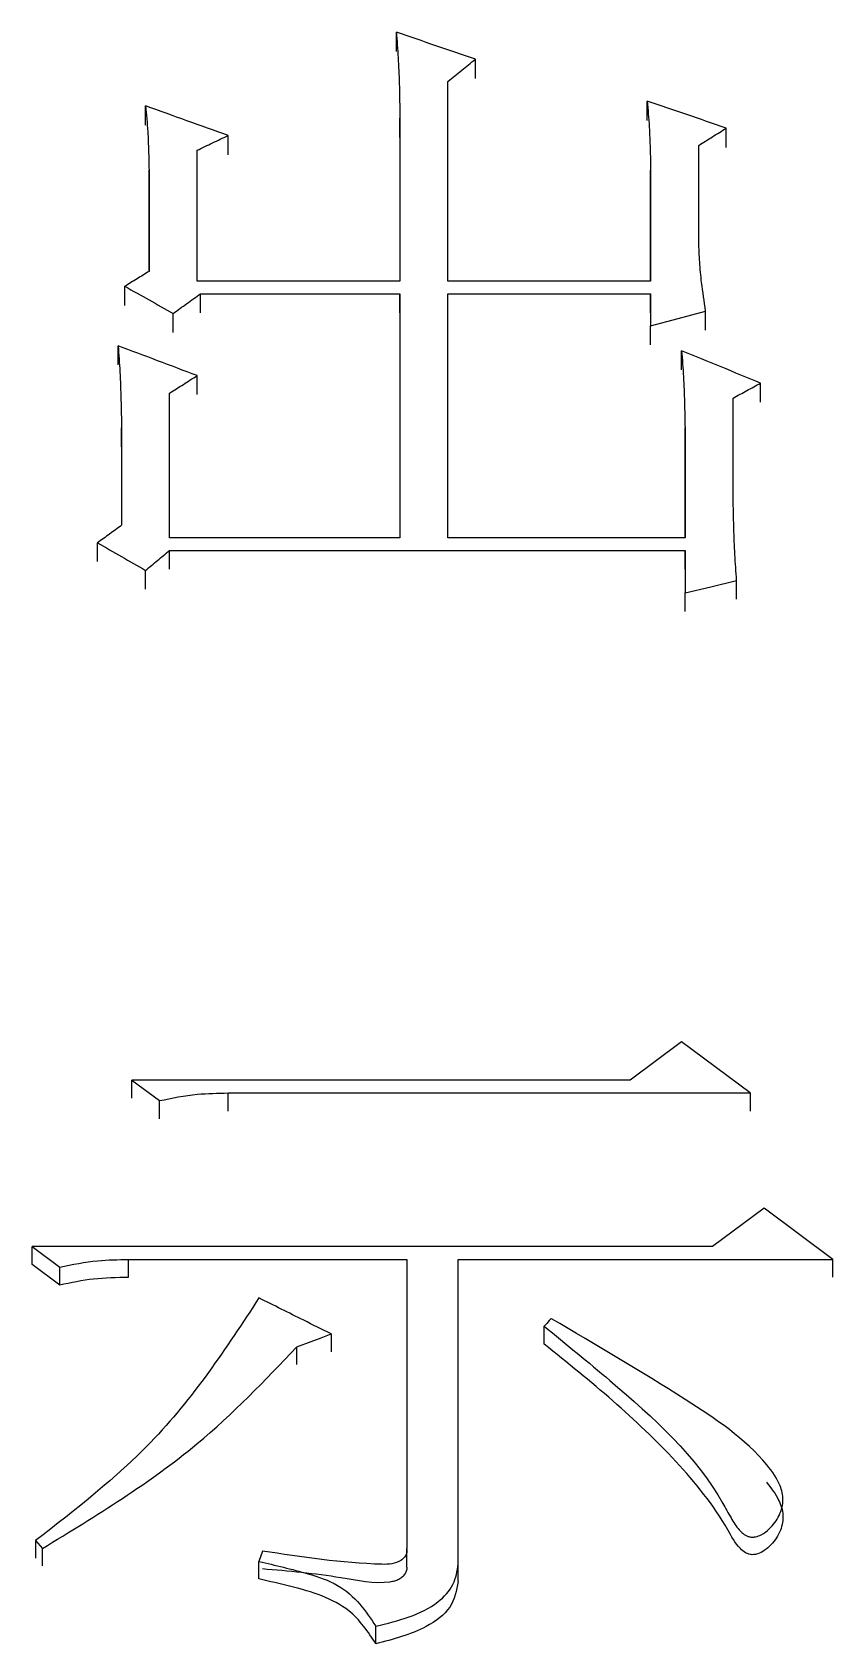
# Model space of a CAD drawing. Header units: millimetres. Extents: x 2371 to 4515, y 843 to 2359.
# Drawn here: x 2886.56 to 2889.08, y 2110.51 to 2115.58 of the extents above; entities that cross this region are included whole.
import ezdxf

# ---------------------------------------------------------------- set-up
doc = ezdxf.new("R2010")
doc.units = ezdxf.units.MM

msp = doc.modelspace()

# ---------------------------------------------------------------- linework, layer by layer
at = {"color": 7, "linetype": 'Continuous', "lineweight": 25}
for p, q in [((2887.7067, 2115.5169), (2887.7067, 2115.5781)), ((2887.9555, 2115.432), (2887.9555, 2115.4931)), ((2887.869, 2114.7942), (2887.869, 2115.4235)), ((2886.9171, 2115.2852), (2886.9171, 2115.346)), ((2888.4964, 2115.3006), (2888.4964, 2115.3615)), ((2887.7176, 2115.3073), (2887.7176, 2114.7942)), ((2887.7176, 2115.2465), (2887.7176, 2115.3073)), ((2887.1767, 2115.1923), (2887.1767, 2115.253)), ((2888.7452, 2115.2155), (2888.7452, 2115.2763)), ((2887.0793, 2114.7942), (2887.0793, 2115.2065)), ((2888.6587, 2114.9189), (2888.6587, 2115.222)), ((2886.9279, 2115.1444), (2886.9279, 2114.8254)), ((2886.9279, 2115.0838), (2886.9279, 2115.1444)), ((2888.5072, 2115.1444), (2888.5072, 2114.7942)), ((2888.5072, 2115.0838), (2888.5072, 2115.1444)), ((2886.9279, 2114.8254), (2886.9279, 2115.0835)), ((2888.5072, 2114.7942), (2888.5072, 2115.0835)), ((2886.8522, 2114.7185), (2886.8522, 2114.7786)), ((2887.7176, 2114.7942), (2887.0793, 2114.7942)), ((2888.5072, 2114.7942), (2887.869, 2114.7942)), ((2887.0902, 2114.7552), (2887.7176, 2114.7552)), ((2887.0902, 2114.6951), (2887.0902, 2114.7552)), ((2887.7176, 2114.7552), (2887.7176, 2113.9869)), ((2887.7176, 2114.6951), (2887.7176, 2114.7552)), ((2887.869, 2114.7552), (2888.5072, 2114.7552)), ((2887.869, 2113.9869), (2887.869, 2114.7552)), ((2888.5072, 2114.7552), (2888.5072, 2114.6537)), ((2888.5072, 2114.6951), (2888.5072, 2114.7552)), ((2887.0036, 2114.6328), (2887.0036, 2114.6928)), ((2888.6803, 2114.6406), (2888.6803, 2114.7006)), ((2888.5072, 2114.5938), (2888.5072, 2114.6537)), ((2886.8305, 2114.5313), (2886.8305, 2114.5912)), ((2888.6046, 2114.5157), (2888.6046, 2114.5755)), ((2887.0793, 2114.4376), (2887.0793, 2114.4973)), ((2888.8534, 2114.4141), (2888.8534, 2114.4738)), ((2886.9928, 2113.9869), (2886.9928, 2114.4425)), ((2888.7668, 2114.1364), (2888.7668, 2114.4268)), ((2886.8414, 2114.3328), (2886.8414, 2114.0263)), ((2886.8414, 2114.2732), (2886.8414, 2114.3328)), ((2888.6154, 2114.3328), (2888.6154, 2113.9869)), ((2888.6154, 2114.2732), (2888.6154, 2114.3328)), ((2888.6154, 2113.9869), (2888.6154, 2114.2729)), ((2886.7656, 2113.9121), (2886.7656, 2113.9712)), ((2887.7176, 2113.9869), (2886.9928, 2113.9869)), ((2888.6154, 2113.9869), (2887.869, 2113.9869)), ((2886.9928, 2113.8885), (2886.9928, 2113.9475)), ((2888.6154, 2113.9475), (2888.6154, 2113.8135)), ((2888.6154, 2113.8885), (2888.6154, 2113.9475)), ((2886.9171, 2113.8255), (2886.9171, 2113.8845)), ((2888.6154, 2113.7546), (2888.6154, 2113.8135)), ((2888.7777, 2113.794), (2888.7777, 2113.8529)), ((2888.6046, 2112.4003), (2888.4423, 2112.2799)), ((2888.8209, 2112.2398), (2888.6046, 2112.4003)), ((2886.8738, 2112.28), (2886.9604, 2112.2157)), ((2886.8738, 2112.223), (2886.8738, 2112.28)), ((2887.1767, 2112.2398), (2888.8209, 2112.2398)), ((2887.1767, 2112.1829), (2887.1767, 2112.2398)), ((2888.8209, 2112.2398), (2888.8209, 2112.1829)), ((2886.9604, 2112.1588), (2886.9604, 2112.2157)), ((2888.8642, 2111.8775), (2888.702, 2111.7564)), ((2889.0806, 2111.716), (2888.8642, 2111.8775)), ((2886.5601, 2111.7564), (2886.6467, 2111.6917)), ((2888.702, 2111.7564), (2886.5601, 2111.7564)), ((2886.5601, 2111.7001), (2886.5601, 2111.7564)), ((2886.6467, 2111.6353), (2886.5601, 2111.6999)), ((2886.6467, 2111.6355), (2886.6467, 2111.6917)), ((2886.863, 2111.716), (2887.7392, 2111.716)), ((2886.863, 2111.6597), (2886.863, 2111.716)), ((2887.7392, 2111.716), (2887.7392, 2110.8064)), ((2887.9015, 2111.716), (2889.0806, 2111.716)), ((2887.9015, 2110.7575), (2887.9015, 2111.716)), ((2887.9015, 2111.6597), (2887.9015, 2111.716)), ((2889.0806, 2111.6597), (2889.0806, 2111.716)), ((2887.5012, 2111.4813), (2887.5012, 2111.4253)), ((2888.172, 2111.4495), (2888.172, 2111.5057)), ((2887.3929, 2111.3848), (2887.3929, 2111.4408)), ((2886.5709, 2110.831), (2886.5925, 2110.8065)), ((2886.5709, 2110.831), (2886.5709, 2110.7757)), ((2886.5925, 2110.7514), (2886.5925, 2110.8065)), ((2887.2849, 2110.7983), (2887.2741, 2110.7657)), ((2887.7392, 2110.7512), (2887.7392, 2110.8064)), ((2887.9015, 2110.7022), (2887.9015, 2110.7574)), ((2887.6419, 2110.5065), (2887.6419, 2110.5614))]:
    msp.add_line(p, q, dxfattribs=at)
at = {"color": 7, "linetype": 'Continuous', "lineweight": 25, "flags": 128}
for points in [[(2888.5072, 2114.6537), (2888.5938, 2114.6771), (2888.6803, 2114.7006)], [(2886.9928, 2113.9475), (2887.6266, 2113.9475), (2888.6154, 2113.9475)], [(2888.6154, 2113.8135), (2888.6965, 2113.8332), (2888.7777, 2113.8529)], [(2888.4423, 2112.2799), (2887.8954, 2112.2799), (2886.8738, 2112.28)], [(2888.1936, 2111.53), (2888.1881, 2111.5238), (2888.18, 2111.5147), (2888.172, 2111.5057)], [(2887.393, 2111.4408), (2887.4386, 2111.4579), (2887.4699, 2111.4696), (2887.5012, 2111.4813)], [(2887.2741, 2110.7106), (2887.2741, 2110.7329), (2887.2741, 2110.7493), (2887.2741, 2110.7657)]]:
    msp.add_lwpolyline(points, dxfattribs=at)
at = {"color": 7, "linetype": 'Continuous', "lineweight": 25}
for points, knots in [([(2887.7067, 2115.5781), (2887.7086, 2115.5513), (2887.7125, 2115.4978), (2887.7164, 2115.4075), (2887.7171, 2115.344), (2887.7176, 2115.3073)], [0, 0, 0, 0, 0.2972646, 0.5945414, 1, 1, 1, 1]), ([(2887.9555, 2115.4931), (2887.9141, 2115.5072), (2887.8311, 2115.5356), (2887.7482, 2115.5639), (2887.7067, 2115.5781)], [0, 0, 0, 0, 0.4999994, 1, 1, 1, 1]), ([(2887.869, 2115.4235), (2887.8834, 2115.4351), (2887.9123, 2115.4583), (2887.9411, 2115.4815), (2887.9555, 2115.4931)], [0, 0, 0, 0, 0.5, 1, 1, 1, 1]), ([(2886.9171, 2115.346), (2886.9196, 2115.319), (2886.924, 2115.2719), (2886.9266, 2115.2047), (2886.9275, 2115.1645), (2886.9279, 2115.1444)], [0, 0, 0, 0, 0.403496, 0.701702, 1, 1, 1, 1]), ([(2887.1767, 2115.253), (2887.1334, 2115.2686), (2887.0469, 2115.2996), (2886.9603, 2115.3306), (2886.9171, 2115.346)], [0, 0, 0, 0, 0.499999, 1, 1, 1, 1]), ([(2888.4964, 2115.3615), (2888.4987, 2115.3343), (2888.5029, 2115.2845), (2888.5057, 2115.2121), (2888.5067, 2115.167), (2888.5072, 2115.1444)], [0, 0, 0, 0, 0.37761, 0.688762, 1, 1, 1, 1]), ([(2888.7452, 2115.2763), (2888.7037, 2115.2905), (2888.6208, 2115.3189), (2888.5379, 2115.3473), (2888.4964, 2115.3615)], [0, 0, 0, 0, 0.499999, 1, 1, 1, 1]), ([(2887.0793, 2115.2065), (2887.0956, 2115.2143), (2887.128, 2115.2298), (2887.1605, 2115.2453), (2887.1767, 2115.253)], [0, 0, 0, 0, 0.500001, 1, 1, 1, 1]), ([(2888.6587, 2115.222), (2888.6731, 2115.2311), (2888.7019, 2115.2492), (2888.7308, 2115.2673), (2888.7452, 2115.2763)], [0, 0, 0, 0, 0.500001, 1, 1, 1, 1]), ([(2888.6803, 2114.7006), (2888.6758, 2114.7306), (2888.668, 2114.7819), (2888.661, 2114.8547), (2888.6595, 2114.8975), (2888.6587, 2114.9189)], [0, 0, 0, 0, 0.4132863, 0.7064309, 1, 1, 1, 1]), ([(2886.9279, 2114.8254), (2886.9153, 2114.8176), (2886.89, 2114.802), (2886.8648, 2114.7864), (2886.8522, 2114.7786)], [0, 0, 0, 0, 0.5, 1, 1, 1, 1]), ([(2886.8522, 2114.7786), (2886.8774, 2114.7643), (2886.9279, 2114.7357), (2886.9784, 2114.7071), (2887.0036, 2114.6928)], [0, 0, 0, 0, 0.499999, 1, 1, 1, 1]), ([(2887.0036, 2114.6928), (2887.018, 2114.7032), (2887.0469, 2114.724), (2887.0757, 2114.7448), (2887.0902, 2114.7552)], [0, 0, 0, 0, 0.499999, 1, 1, 1, 1]), ([(2886.8305, 2114.5912), (2886.8325, 2114.5639), (2886.8367, 2114.5072), (2886.8399, 2114.4211), (2886.8409, 2114.3622), (2886.8414, 2114.3328)], [0, 0, 0, 0, 0.317984, 0.658934, 1, 1, 1, 1]), ([(2887.0793, 2114.4973), (2887.0379, 2114.513), (2886.9549, 2114.5443), (2886.872, 2114.5755), (2886.8305, 2114.5912)], [0, 0, 0, 0, 0.499999, 1, 1, 1, 1]), ([(2888.6046, 2114.5755), (2888.6067, 2114.5482), (2888.6109, 2114.4942), (2888.614, 2114.4133), (2888.6149, 2114.3596), (2888.6154, 2114.3328)], [0, 0, 0, 0, 0.338229, 0.669059, 1, 1, 1, 1]), ([(2888.8534, 2114.4738), (2888.8119, 2114.4908), (2888.729, 2114.5247), (2888.646, 2114.5586), (2888.6046, 2114.5755)], [0, 0, 0, 0, 0.499999, 1, 1, 1, 1]), ([(2886.9928, 2114.4425), (2887.0072, 2114.4516), (2887.0361, 2114.4699), (2887.0649, 2114.4882), (2887.0793, 2114.4973)], [0, 0, 0, 0, 0.500001, 1, 1, 1, 1]), ([(2888.7668, 2114.4268), (2888.7813, 2114.4347), (2888.8101, 2114.4503), (2888.839, 2114.466), (2888.8534, 2114.4738)], [0, 0, 0, 0, 0.500001, 1, 1, 1, 1]), ([(2888.7777, 2113.8529), (2888.7758, 2113.8801), (2888.7722, 2113.9344), (2888.7681, 2114.0289), (2888.7673, 2114.0962), (2888.7668, 2114.1364)], [0, 0, 0, 0, 0.287152, 0.574316, 1, 1, 1, 1]), ([(2886.8414, 2114.0263), (2886.8287, 2114.0171), (2886.8035, 2113.9987), (2886.7783, 2113.9804), (2886.7656, 2113.9712)], [0, 0, 0, 0, 0.5, 1, 1, 1, 1]), ([(2886.7656, 2113.9712), (2886.7909, 2113.9567), (2886.8414, 2113.9278), (2886.8918, 2113.8989), (2886.9171, 2113.8845)], [0, 0, 0, 0, 0.499999, 1, 1, 1, 1]), ([(2886.9171, 2113.8845), (2886.9297, 2113.895), (2886.9549, 2113.916), (2886.9802, 2113.937), (2886.9928, 2113.9475)], [0, 0, 0, 0, 0.499999, 1, 1, 1, 1]), ([(2886.9604, 2112.2157), (2887.0001, 2112.2237), (2887.0713, 2112.238), (2887.1444, 2112.2392), (2887.1767, 2112.2398)], [0, 0, 0, 0, 0.5588349, 1, 1, 1, 1]), ([(2886.6467, 2111.6917), (2886.6864, 2111.6998), (2886.7576, 2111.7141), (2886.8307, 2111.7154), (2886.863, 2111.716)], [0, 0, 0, 0, 0.558835, 1, 1, 1, 1]), ([(2886.863, 2111.6595), (2886.8263, 2111.6588), (2886.7531, 2111.6573), (2886.6821, 2111.6426), (2886.6467, 2111.6353)], [0, 0, 0, 0, 0.501146, 1, 1, 1, 1]), ([(2887.274, 2111.5947), (2887.1704, 2111.4368), (2886.9835, 2111.152), (2886.698, 2110.9299), (2886.5709, 2110.831)], [0, 0, 0, 0, 0.554743, 1, 1, 1, 1]), ([(2887.5012, 2111.4813), (2887.4724, 2111.4957), (2887.4201, 2111.5218), (2887.3444, 2111.5596), (2887.2975, 2111.583), (2887.274, 2111.5947)], [0, 0, 0, 0, 0.380598, 0.690299, 1, 1, 1, 1]), ([(2888.172, 2111.5057), (2888.241, 2111.4494), (2888.4489, 2111.2801), (2888.6657, 2111.0823), (2888.7583, 2110.9044), (2888.7788, 2110.8719), (2888.7979, 2110.8529), (2888.8113, 2110.8444), (2888.8254, 2110.8415), (2888.84, 2110.8429), (2888.8599, 2110.8508), (2888.8877, 2110.8724), (2888.9149, 2110.9097), (2888.9277, 2110.9578), (2888.9145, 2111.0141), (2888.8292, 2111.1353), (2888.5737, 2111.3072), (2888.336, 2111.4466), (2888.1939, 2111.5298), (2888.1936, 2111.53)], [0, 0, 0, 0, 0.129751, 0.390615, 0.417722, 0.440785, 0.449026, 0.457344, 0.462695, 0.468033, 0.476543, 0.491684, 0.518141, 0.545407, 0.56857, 0.608449, 0.76773, 0.999424, 1, 1, 1, 1]), ([(2886.5925, 2110.8065), (2886.7621, 2110.9099), (2887.0626, 2111.0932), (2887.2927, 2111.3353), (2887.393, 2111.4408)], [0, 0, 0, 0, 0.564156, 1, 1, 1, 1]), ([(2888.8724, 2111.0146), (2888.8864, 2110.9964), (2888.9108, 2110.9648), (2888.9274, 2110.9118), (2888.9185, 2110.8616), (2888.8938, 2110.8241), (2888.867, 2110.8003), (2888.8477, 2110.7899), (2888.8307, 2110.7861), (2888.8171, 2110.7874), (2888.8026, 2110.7938), (2888.7754, 2110.8177), (2888.7211, 2110.9237), (2888.5917, 2111.083), (2888.3906, 2111.2737), (2888.245, 2111.3907), (2888.172, 2111.4495)], [0, 0, 0, 0, 0.056587, 0.098625, 0.141053, 0.187023, 0.208835, 0.226448, 0.236596, 0.246842, 0.255499, 0.27218, 0.331955, 0.555309, 0.776815, 1, 1, 1, 1]), ([(2887.739, 2110.8064), (2887.7396, 2110.8034), (2887.7407, 2110.7976), (2887.7382, 2110.7875), (2887.7317, 2110.7774), (2887.7173, 2110.7651), (2887.6926, 2110.7559), (2887.5441, 2110.7585), (2887.4093, 2110.7792), (2887.2849, 2110.7983)], [0, 0, 0, 0, 0.021761, 0.042896, 0.073473, 0.104863, 0.166644, 0.230755, 1, 1, 1, 1]), ([(2887.2741, 2110.7657), (2887.3256, 2110.7536), (2887.4101, 2110.7338), (2887.5247, 2110.696), (2887.5944, 2110.6331), (2887.6261, 2110.5851), (2887.6419, 2110.5614)], [0, 0, 0, 0, 0.34927, 0.57275, 0.788452, 1, 1, 1, 1]), ([(2887.2849, 2110.743), (2887.367, 2110.7359), (2887.5005, 2110.7243), (2887.6406, 2110.6938), (2887.7015, 2110.7041), (2887.7151, 2110.7095), (2887.7267, 2110.7173), (2887.7356, 2110.7272), (2887.7397, 2110.7369), (2887.7404, 2110.7451), (2887.7394, 2110.7491), (2887.739, 2110.7511)], [0, 0, 0, 0, 0.505401, 0.821161, 0.85106, 0.880945, 0.911279, 0.941153, 0.970244, 0.984887, 1, 1, 1, 1]), ([(2887.6419, 2110.5614), (2887.7132, 2110.5792), (2887.8114, 2110.6037), (2887.8911, 2110.6907), (2887.8981, 2110.7355), (2887.9015, 2110.7575)], [0, 0, 0, 0, 0.574617, 0.790317, 1, 1, 1, 1]), ([(2887.6419, 2110.5064), (2887.6173, 2110.5441), (2887.5763, 2110.6071), (2887.4724, 2110.6604), (2887.3746, 2110.6874), (2887.3076, 2110.7027), (2887.2741, 2110.7104)], [0, 0, 0, 0, 0.328257, 0.547892, 0.773338, 1, 1, 1, 1]), ([(2887.9015, 2110.7023), (2887.8959, 2110.6741), (2887.8845, 2110.6165), (2887.7846, 2110.5432), (2887.6966, 2110.5205), (2887.6419, 2110.5064)], [0, 0, 0, 0, 0.266546, 0.544071, 1, 1, 1, 1])]:
    msp.add_open_spline(points, degree=3, knots=knots, dxfattribs=at)

doc.saveas('drawing.dxf')
